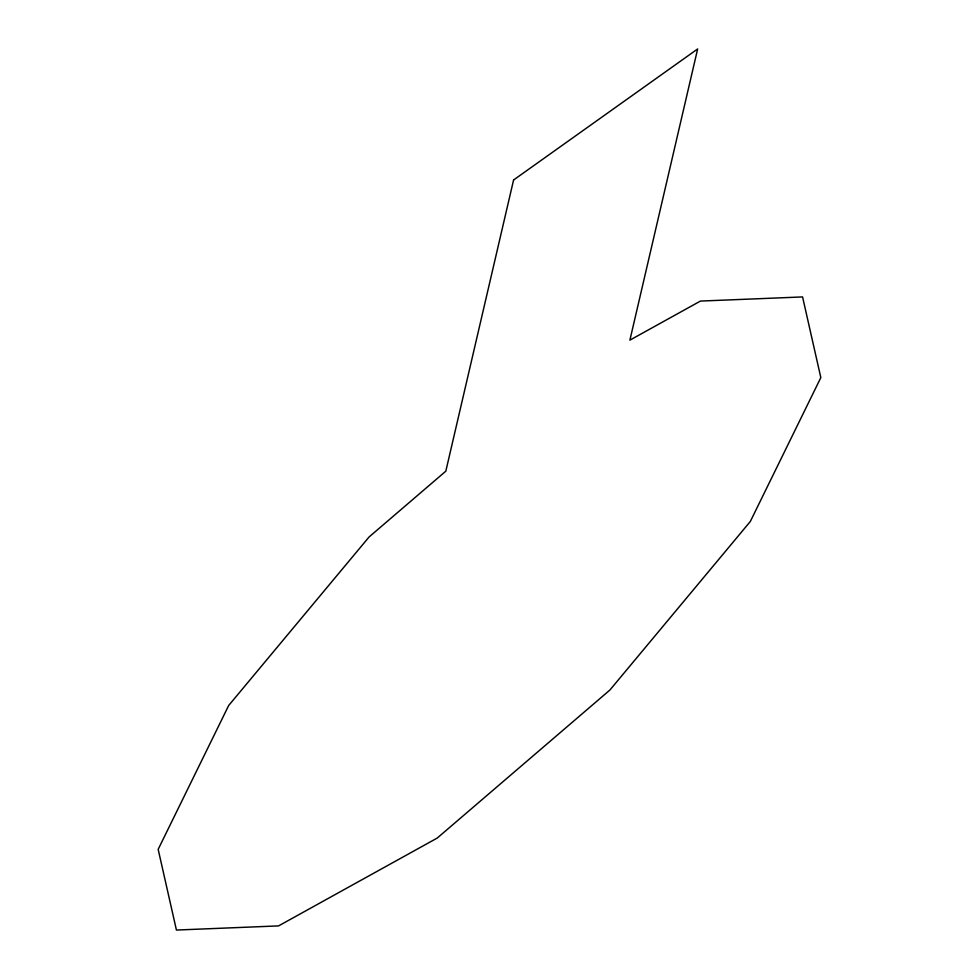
<?xml version="1.0" encoding="UTF-8"?>
<svg xmlns="http://www.w3.org/2000/svg" width="979" height="979" viewBox="0 0 979 979"><rect width="100%" height="100%" fill="white"/><g stroke="black" fill="none" stroke-linecap="round" stroke-linejoin="round"><path stroke-width="1.47" d="M513.583 179.989L445.824 471.168L369.095 536.957L228.682 705.492L158.17 849.368L176.428 930.05L278.574 925.901L437.246 838.048L609.905 690.024L750.318 521.489L820.83 377.613L802.572 296.931L700.426 301.079L629.901 340.129L697.66 48.95L513.583 179.989"/></g></svg>
